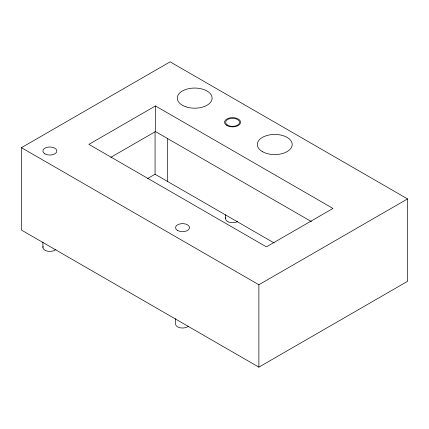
<?xml version="1.0" encoding="UTF-8"?>
<svg xmlns="http://www.w3.org/2000/svg" width="429" height="429" viewBox="0 0 429 429"><rect width="100%" height="100%" fill="white"/><g stroke="black" fill="none" stroke-linecap="round" stroke-linejoin="round"><path stroke-width="0.64" d="M21.45 147.673L170.12 61.84L407.55 198.917L407.55 281.327L258.88 367.16L21.45 230.083L21.45 147.673L258.88 284.754L407.55 198.917M155.464 105.942L88.894 144.375L266.409 246.868L332.979 208.435L155.464 105.942L155.464 131.569L311.513 221.664M110.891 157.298L155.464 131.569M147.56 178.571L155.067 174.238L274.093 242.953M258.88 284.754L258.88 367.16M225.611 214.714L225.611 218.704M175.568 318.683L175.568 323.997A6.971 4.027 0 0 0 180.448 327.836A6.971 4.027 0 0 0 188.256 326.303M167.53 138.674L167.53 181.435M155.067 131.483L155.067 174.238M42.9 242.074L42.9 247.388M237.516 221.552A6.971 4.027 0 0 1 229.102 222.19A6.971 4.027 0 0 1 225.852 217.659M55.909 249.399A6.971 4.027 0 0 1 47.201 251.104A6.971 4.027 0 0 1 43.136 246.343M44.938 153.872A6.971 4.027 0 0 0 56.607 152.07A6.971 4.027 0 0 0 48.064 147.136A6.971 4.027 0 0 0 44.938 153.872M177.611 230.486A6.971 4.027 0 0 0 189.28 228.678A6.971 4.027 0 0 0 180.738 223.75A6.971 4.027 0 0 0 177.611 230.486M227.654 125.188A6.971 4.027 0 0 0 239.323 123.386A6.971 4.027 0 0 0 230.781 118.452A6.971 4.027 0 0 0 227.654 125.188M226.893 125.525A8.017 4.628 0 0 0 240.31 123.45A8.017 4.628 0 0 0 230.486 117.777A8.017 4.628 0 0 0 226.893 125.525M262.435 151.625A17.433 10.065 0 0 0 291.602 147.115A17.433 10.065 0 0 0 270.254 134.786A17.433 10.065 0 0 0 262.435 151.625M185.972 106.842A17.433 10.065 0 0 0 212.124 98.128A17.433 10.065 0 0 0 185.972 89.409A17.433 10.065 0 0 0 185.972 106.842"/></g></svg>
